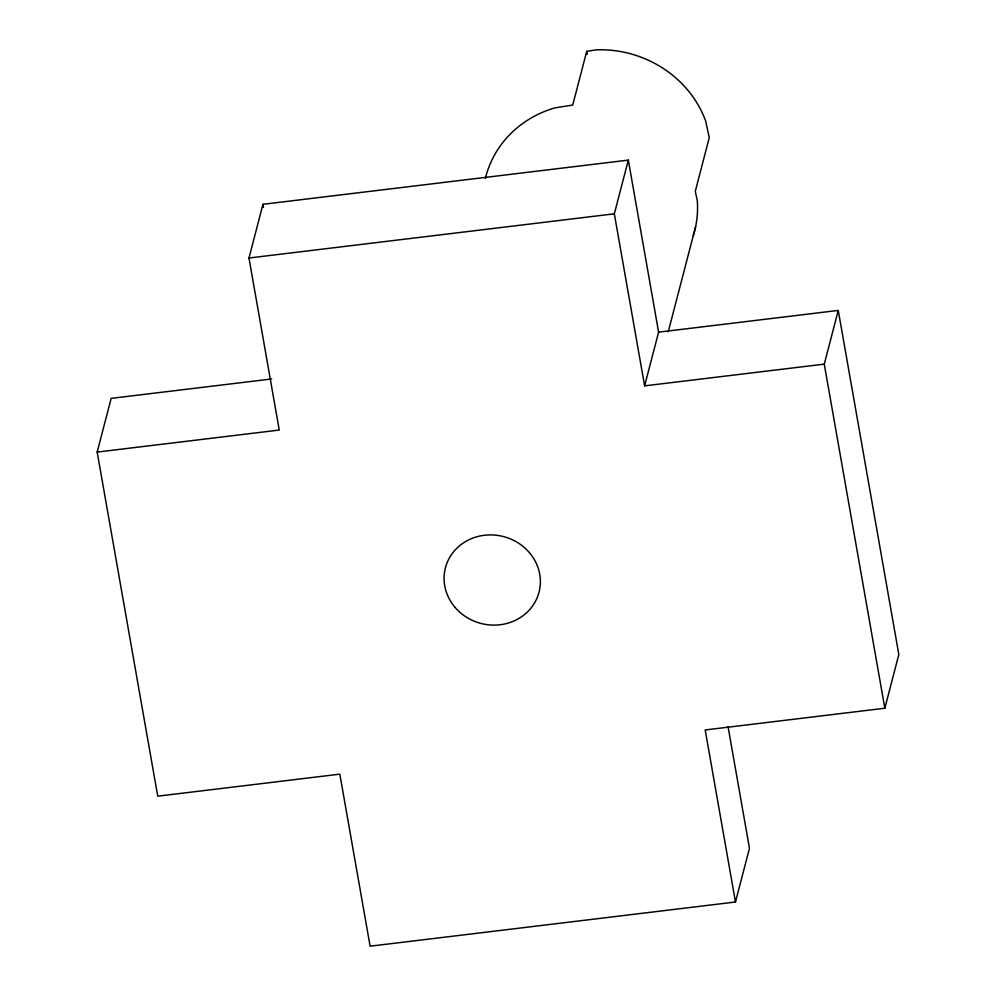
<?xml version="1.0" encoding="UTF-8"?>
<svg xmlns="http://www.w3.org/2000/svg" width="996" height="996" viewBox="0 0 996 996"><rect width="100%" height="100%" fill="white"/><g stroke="black" fill="none" stroke-linecap="round" stroke-linejoin="round"><path stroke-width="1.49" d="M728.026 726.495L749.465 848.306L735.471 902.003L370.114 946.2L339.823 774.153L157.742 796.178L97.172 452.084L111.166 398.375L271.647 378.966M97.172 452.084L279.254 430.06L248.975 258.014L262.956 204.305L628.327 160.107L658.605 332.154L644.624 385.863L824.265 364.138L838.259 310.428L658.605 332.154M693.291 235.641A107.879 100.098 14.6 0 0 697.287 200.57L695.283 191.344L709.264 137.635L705.641 120.964A107.879 100.098 14.6 0 0 596.504 49.8L586.719 51.344L572.725 105.053L555.046 107.829A107.879 100.098 14.6 0 0 485.363 178.409M644.624 385.863L614.333 213.816L628.327 160.107M668.266 331.68L695.606 226.715M735.471 902.003L705.193 729.956L884.834 708.231L898.828 654.521L838.259 310.428M248.975 258.014L614.333 213.816M824.265 364.138L884.834 708.231M586.719 51.344L587.242 54.357M262.956 204.305L263.492 207.355M455.023 607.348A48.356 44.87 14.6 0 0 537.292 597.401A48.356 44.87 14.6 0 0 484.355 535.275A48.356 44.87 14.6 0 0 455.023 607.348"/></g></svg>
